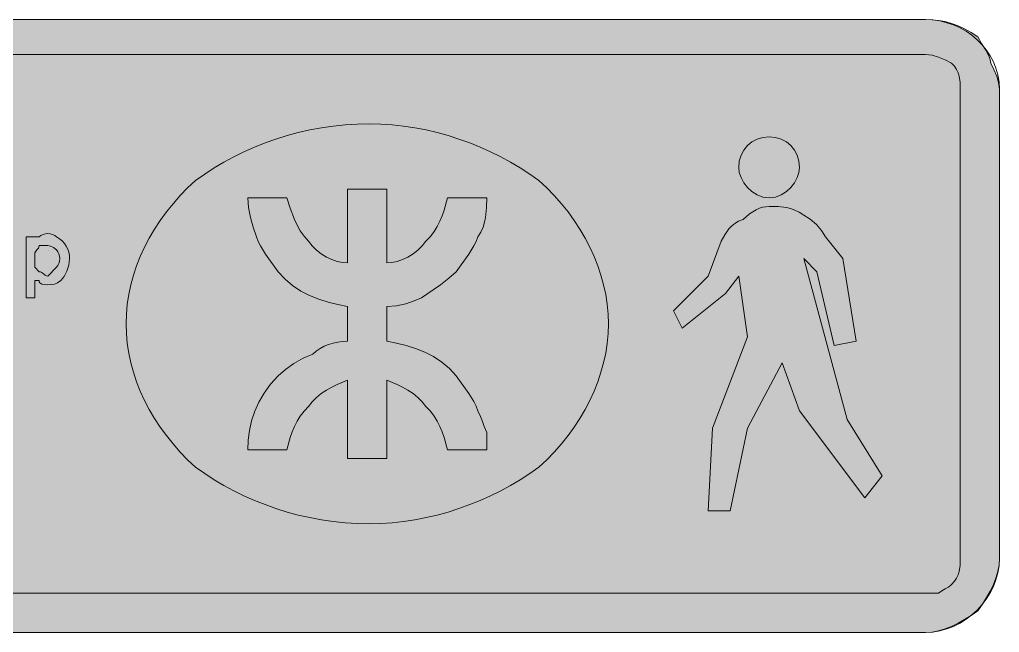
# Model space of a CAD drawing. Header units: metres. Extents: x 9 to 557, y 35 to 204.
# Drawn here: x 286.1 to 556.6, y 34.6 to 203.8 of the extents above; entities that cross this region are included whole.
import ezdxf

# ---------------------------------------------------------------- set-up
doc = ezdxf.new("R2010")
doc.units = ezdxf.units.M
for name, color, linetype, true_color in [('FILL_BLUE_0000FF', 7, 'Continuous', 0x0000ff), ('FILL_RED_FF0000', 7, 'Continuous', 0xff0000), ('FILL_WHITE_FFFFFF', 7, 'Continuous', 0xffffff), ('STROKE_BLUE_0000FF', 7, 'Continuous', 0x0000ff), ('STROKE_WHITE_FFFFFF', 7, 'Continuous', 0xffffff)]:
    doc.layers.add(name, color=color, linetype=linetype, true_color=true_color)

msp = doc.modelspace()

# ---------------------------------------------------------------- hatches: boundary and pattern name
at = {"layer": 'FILL_BLUE_0000FF', "true_color": 0x0000ff}
h = msp.add_hatch(color=7, dxfattribs=at)
h.dxf.hatch_style = 1
h.paths.add_polyline_path([(59.96, 189.81), (60.24, 190.26), (61.2, 191.16), (63.45, 192.96), (63.95, 193.36), (64.54, 193.65), (65.85, 194.01), (68.25, 194.16), (536.25, 194.16), (538.05, 193.95), (539.85, 193.41), (541.65, 192.64), (543.45, 191.76), (544.24, 190.86), (544.84, 189.96), (545.26, 189.06), (545.55, 188.16), (545.81, 186.36), (545.85, 184.56), (545.85, 54.96), (545.81, 53.16), (545.55, 51.36), (545.26, 50.46), (544.84, 49.56), (544.24, 48.66), (543.45, 47.76), (542.55, 47.05), (541.65, 46.56), (540.75, 46.07), (539.85, 45.36), (536.25, 45.36), (68.25, 45.36), (65.85, 45.51), (64.54, 45.87), (63.95, 46.16), (63.45, 46.56), (61.2, 48.36), (60.24, 49.26), (59.96, 49.71), (59.85, 50.16), (19.05, 119.76), (59.85, 189.36), (59.96, 189.81)])
at = {"layer": 'FILL_RED_FF0000', "true_color": 0xff0000}
h = msp.add_hatch(color=7, dxfattribs=at)
h.dxf.hatch_style = 1
h.paths.add_polyline_path([(379.29, 64.63), (375.96, 64.84), (372.67, 65.18), (369.41, 65.65), (366.2, 66.24), (363.03, 66.96), (359.92, 67.8), (356.85, 68.76), (353.84, 69.83), (350.89, 71.01), (348.01, 72.29), (345.19, 73.67), (342.44, 75.16), (339.76, 76.73), (337.17, 78.4), (334.65, 80.16), (332.46, 82.23), (330.38, 84.37), (328.42, 86.59), (326.59, 88.88), (324.88, 91.23), (323.3, 93.64), (321.86, 96.1), (320.55, 98.61), (319.38, 101.16), (318.36, 103.75), (317.49, 106.37), (316.76, 109.02), (316.19, 111.68), (315.78, 114.37), (315.53, 117.06), (315.45, 119.76), (315.53, 122.46), (315.78, 125.15), (316.19, 127.84), (316.76, 130.5), (317.49, 133.15), (318.36, 135.77), (319.38, 138.36), (320.55, 140.91), (321.86, 143.42), (323.3, 145.88), (324.88, 148.29), (326.59, 150.64), (328.42, 152.93), (330.38, 155.15), (332.46, 157.29), (334.65, 159.36), (337.17, 161.12), (339.76, 162.79), (342.44, 164.36), (345.19, 165.85), (348.01, 167.23), (350.89, 168.51), (353.84, 169.69), (356.85, 170.76), (359.92, 171.72), (363.03, 172.56), (366.2, 173.28), (369.41, 173.87), (372.67, 174.34), (375.96, 174.68), (379.29, 174.89), (382.65, 174.96), (385.8, 174.89), (388.94, 174.68), (392.08, 174.34), (395.19, 173.87), (398.29, 173.28), (401.36, 172.56), (404.4, 171.72), (407.4, 170.76), (410.36, 169.69), (413.27, 168.51), (416.13, 167.23), (418.93, 165.85), (421.67, 164.36), (424.34, 162.79), (426.93, 161.12), (429.45, 159.36), (431.64, 157.29), (433.72, 155.15), (435.68, 152.93), (437.51, 150.64), (439.22, 148.29), (440.8, 145.88), (442.24, 143.42), (443.55, 140.91), (444.72, 138.36), (445.74, 135.77), (446.61, 133.15), (447.34, 130.5), (447.91, 127.84), (448.32, 125.15), (448.57, 122.46), (448.65, 119.76), (448.57, 117.06), (448.32, 114.37), (447.91, 111.68), (447.34, 109.02), (446.61, 106.37), (445.74, 103.75), (444.72, 101.16), (443.55, 98.61), (442.24, 96.1), (440.8, 93.64), (439.22, 91.23), (437.51, 88.88), (435.68, 86.59), (433.72, 84.37), (431.64, 82.23), (429.45, 80.16), (426.93, 78.4), (424.34, 76.73), (421.67, 75.16), (418.93, 73.67), (416.13, 72.29), (413.27, 71.01), (410.36, 69.83), (407.4, 68.76), (404.4, 67.8), (401.36, 66.96), (398.29, 66.24), (395.19, 65.65), (392.08, 65.18), (388.94, 64.84), (385.8, 64.63), (382.65, 64.56), (379.29, 64.63)])
at = {"layer": 'FILL_WHITE_FFFFFF', "true_color": 0xffffff}
h = msp.add_hatch(color=7, dxfattribs=at)
h.dxf.hatch_style = 1
h.paths.add_polyline_path([(538.05, 203.7), (539.85, 203.52), (541.65, 203.19), (543.45, 202.71), (545.25, 202.06), (547.05, 201.23), (548.85, 200.2), (550.65, 198.96), (551.72, 197.16), (552.9, 195.36), (553.86, 193.56), (554.14, 192.66), (554.25, 191.76), (555.13, 189.96), (555.9, 188.16), (556.44, 186.36), (556.65, 184.56), (556.65, 54.96), (556.54, 53.16), (556.22, 51.36), (555.7, 49.56), (555, 47.76), (554.13, 45.96), (553.11, 44.16), (551.94, 42.36), (550.65, 40.56), (548.85, 39.27), (547.05, 38.1), (545.25, 37.08), (543.45, 36.21), (541.65, 35.51), (539.85, 34.99), (538.05, 34.67), (536.25, 34.56), (68.25, 34.56), (66.9, 34.62), (65.57, 34.78), (64.26, 35.07), (63, 35.46), (61.79, 35.97), (60.66, 36.58), (59.6, 37.32), (58.65, 38.16), (57.36, 38.67), (56.17, 39.28), (55.11, 40.02), (54.15, 40.86), (53.31, 41.82), (52.57, 42.88), (51.96, 44.07), (51.45, 45.36), (10.65, 114.96), (9.96, 115.88), (9.6, 116.91), (9.47, 118.17), (9.45, 119.76), (9.6, 122.16), (9.96, 123.47), (10.25, 124.06), (10.65, 124.56), (51.45, 194.16), (51.96, 195.45), (52.57, 196.63), (53.31, 197.7), (54.15, 198.66), (55.11, 199.5), (56.17, 200.23), (57.36, 200.85), (58.65, 201.36), (59.6, 202.15), (60.66, 202.75), (61.79, 203.17), (63, 203.46), (65.57, 203.72), (68.25, 203.76), (536.25, 203.76), (538.05, 203.7)])
h = msp.add_hatch(color=7, dxfattribs=at)
h.dxf.hatch_style = 1
h.paths.add_polyline_path([(484.81, 164.7), (485.29, 166.3), (486.04, 167.73), (487.05, 168.96), (488.28, 169.97), (489.71, 170.72), (491.31, 171.2), (493.05, 171.36), (494.79, 171.2), (496.39, 170.72), (497.82, 169.97), (499.05, 168.96), (500.06, 167.73), (500.81, 166.3), (501.29, 164.7), (501.45, 162.96), (501.29, 161.57), (500.81, 160.13), (500.06, 158.72), (499.05, 157.41), (497.82, 156.27), (496.39, 155.37), (494.79, 154.77), (493.94, 154.61), (493.05, 154.56), (492.16, 154.61), (491.31, 154.77), (489.71, 155.37), (488.28, 156.27), (487.05, 157.41), (486.04, 158.72), (485.29, 160.13), (484.81, 161.57), (484.65, 162.96), (484.81, 164.7)])
h = msp.add_hatch(color=7, dxfattribs=at)
h.dxf.hatch_style = 1
h.paths.add_polyline_path([(349.16, 87.66), (349.52, 90.34), (350.13, 93), (351, 95.61), (352.16, 98.17), (353.61, 100.65), (355.37, 103.06), (357.45, 105.36), (359.46, 107.14), (361.8, 108.81), (364.37, 110.25), (367.05, 111.36), (368, 112.2), (369.06, 112.93), (370.19, 113.55), (371.4, 114.06), (372.66, 114.45), (373.97, 114.73), (375.3, 114.9), (376.65, 114.96), (376.65, 124.56), (373.95, 125.07), (371.29, 125.72), (368.68, 126.54), (366.15, 127.56), (363.74, 128.8), (361.46, 130.3), (359.36, 132.07), (357.45, 134.16), (354, 138.96), (352.56, 141.25), (351.95, 142.46), (351.45, 143.76), (350.57, 146.46), (349.8, 149.16), (349.26, 151.86), (349.05, 154.56), (359.85, 154.56), (360.79, 151.67), (361.95, 148.56), (362.69, 146.99), (363.56, 145.45), (364.61, 143.96), (365.85, 142.56), (366.86, 141.27), (368.04, 140.1), (369.37, 139.08), (370.8, 138.21), (372.28, 137.51), (373.78, 136.99), (375.25, 136.67), (376.65, 136.56), (376.65, 156.96), (387.45, 156.96), (387.45, 136.56), (388.85, 136.67), (390.32, 136.99), (391.82, 137.51), (393.3, 138.21), (394.73, 139.08), (396.06, 140.1), (397.24, 141.27), (398.25, 142.56), (399.49, 143.91), (400.54, 145.28), (401.41, 146.67), (402.15, 148.11), (402.77, 149.6), (403.31, 151.17), (404.25, 154.56), (415.05, 154.56), (415.01, 151.86), (414.75, 149.16), (414.46, 147.81), (414.04, 146.46), (413.44, 145.11), (412.65, 143.76), (412.15, 142.46), (411.54, 141.25), (410.1, 138.96), (406.65, 134.16), (404.64, 132.36), (402.3, 130.56), (397.05, 126.96), (395.04, 126.08), (392.7, 125.31), (390.13, 124.77), (387.45, 124.56), (387.45, 114.96), (390.15, 114.45), (392.81, 113.8), (395.42, 112.98), (397.95, 111.96), (400.36, 110.72), (402.64, 109.22), (404.74, 107.45), (406.65, 105.36), (410.1, 100.56), (411.54, 98.27), (412.15, 97.06), (412.65, 95.76), (413.36, 94.15), (413.85, 92.76), (414.34, 91.37), (415.05, 89.76), (415.05, 84.96), (404.25, 84.96), (403.31, 88.35), (402.77, 89.92), (402.15, 91.41), (401.41, 92.85), (400.54, 94.24), (399.49, 95.61), (398.25, 96.96), (397.24, 98.25), (396.06, 99.43), (394.73, 100.5), (393.3, 101.46), (391.82, 102.3), (390.32, 103.03), (387.45, 104.16), (387.45, 82.56), (376.65, 82.56), (376.65, 104.16), (373.78, 103.03), (372.28, 102.3), (370.8, 101.46), (369.37, 100.5), (368.04, 99.43), (366.86, 98.25), (365.85, 96.96), (364.61, 95.61), (363.56, 94.24), (362.69, 92.85), (361.95, 91.41), (361.33, 89.92), (360.79, 88.35), (359.85, 84.96), (349.05, 84.96), (349.16, 87.66)])
h = msp.add_hatch(color=7, dxfattribs=at)
h.dxf.hatch_style = 1
h.paths.add_polyline_path([(476.25, 68.16), (477.45, 90.96), (487.05, 116.16), (484.65, 132.96), (481.05, 128.16), (469.05, 118.56), (466.65, 123.36), (476.25, 132.96), (479.85, 142.56), (480.79, 144.34), (481.95, 146.01), (482.69, 146.77), (483.56, 147.45), (484.61, 148.06), (485.85, 148.56), (487.65, 150.13), (489.45, 151.26), (490.35, 151.65), (491.25, 151.93), (492.15, 152.1), (493.05, 152.16), (495.56, 152.12), (497.85, 151.86), (498.98, 151.57), (500.14, 151.15), (501.35, 150.55), (502.65, 149.76), (504.43, 148.65), (506.1, 147.21), (507.54, 145.54), (508.65, 143.76), (513.45, 137.76), (517.05, 114.96), (511.05, 113.76), (506.25, 134.16), (502.65, 137.76), (514.65, 93.36), (524.25, 77.76), (519.45, 71.76), (501.45, 95.76), (496.65, 108.96), (487.05, 90.96), (482.25, 68.16), (476.25, 68.16)])
h = msp.add_hatch(color=7, dxfattribs=at)
h.dxf.hatch_style = 1
h.paths.add_polyline_path([(292.54, 144.43), (293.18, 144.6), (293.85, 144.66), (294.52, 144.6), (295.16, 144.43), (295.75, 144.15), (296.25, 143.76), (297.09, 143.26), (297.82, 142.65), (298.44, 141.97), (298.95, 141.21), (299.34, 140.4), (299.62, 139.54), (299.79, 138.66), (299.85, 137.76), (299.64, 135.98), (299.1, 134.31), (298.33, 132.87), (297.45, 131.76), (296.55, 131.07), (295.65, 130.71), (294.75, 130.58), (293.85, 130.56), (292.97, 130.58), (292.2, 130.71), (291.66, 131.07), (291.5, 131.36), (291.45, 131.76), (290.25, 131.76), (290.25, 126.96), (287.85, 126.96), (287.85, 143.76), (290.25, 143.76), (291.45, 143.76), (291.95, 144.15), (292.54, 144.43)])
h.paths.add_polyline_path([(291.26, 140.65), (290.85, 140.16), (290.44, 139.67), (290.3, 139.36), (290.25, 138.96), (290.25, 136.56), (290.25, 135.36), (291.45, 134.16), (291.85, 134.11), (292.16, 133.97), (292.65, 133.56), (293.14, 133.15), (293.45, 133.01), (293.85, 132.96), (296.25, 135.36), (296.64, 135.86), (296.92, 136.45), (297.09, 137.09), (297.15, 137.76), (297.09, 138.43), (296.92, 139.07), (296.64, 139.66), (296.25, 140.16), (295.37, 140.85), (294.6, 141.21), (293.85, 141.36), (291.45, 141.36), (291.4, 140.96), (291.26, 140.65)], flags=16)

# ---------------------------------------------------------------- linework, layer by layer
at = {"layer": 'FILL_BLUE_0000FF', "lineweight": 0, "true_color": 0x0000ff}
msp.add_lwpolyline([(68.25, 194.16), (536.25, 194.16), (538.05, 193.95), (539.85, 193.41), (541.65, 192.64), (543.45, 191.76), (544.24, 190.86), (544.84, 189.96), (545.26, 189.06), (545.55, 188.16), (545.81, 186.36), (545.85, 184.56), (545.85, 54.96), (545.81, 53.16), (545.55, 51.36), (545.26, 50.46), (544.84, 49.56), (544.24, 48.66), (543.45, 47.76), (542.55, 47.05), (541.65, 46.56), (540.75, 46.07), (539.85, 45.36), (536.25, 45.36), (68.25, 45.36)], dxfattribs=at)
at = {"layer": 'FILL_RED_FF0000', "lineweight": 0, "true_color": 0xff0000}
msp.add_lwpolyline([(379.29, 64.63), (375.96, 64.84), (372.67, 65.18), (369.41, 65.65), (366.2, 66.24), (363.03, 66.96), (359.92, 67.8), (356.85, 68.76), (353.84, 69.83), (350.89, 71.01), (348.01, 72.29), (345.19, 73.67), (342.44, 75.16), (339.76, 76.73), (337.17, 78.4), (334.65, 80.16), (332.46, 82.23), (330.38, 84.37), (328.42, 86.59), (326.59, 88.88), (324.88, 91.23), (323.3, 93.64), (321.86, 96.1), (320.55, 98.61), (319.38, 101.16), (318.36, 103.75), (317.49, 106.37), (316.76, 109.02), (316.19, 111.68), (315.78, 114.37), (315.53, 117.06), (315.45, 119.76), (315.53, 122.46), (315.78, 125.15), (316.19, 127.84), (316.76, 130.5), (317.49, 133.15), (318.36, 135.77), (319.38, 138.36), (320.55, 140.91), (321.86, 143.42), (323.3, 145.88), (324.88, 148.29), (326.59, 150.64), (328.42, 152.93), (330.38, 155.15), (332.46, 157.29), (334.65, 159.36), (337.17, 161.12), (339.76, 162.79), (342.44, 164.36), (345.19, 165.85), (348.01, 167.23), (350.89, 168.51), (353.84, 169.69), (356.85, 170.76), (359.92, 171.72), (363.03, 172.56), (366.2, 173.28), (369.41, 173.87), (372.67, 174.34), (375.96, 174.68), (379.29, 174.89), (382.65, 174.96), (385.8, 174.89), (388.94, 174.68), (392.08, 174.34), (395.19, 173.87), (398.29, 173.28), (401.36, 172.56), (404.4, 171.72), (407.4, 170.76), (410.36, 169.69), (413.27, 168.51), (416.13, 167.23), (418.93, 165.85), (421.67, 164.36), (424.34, 162.79), (426.93, 161.12), (429.45, 159.36), (431.64, 157.29), (433.72, 155.15), (435.68, 152.93), (437.51, 150.64), (439.22, 148.29), (440.8, 145.88), (442.24, 143.42), (443.55, 140.91), (444.72, 138.36), (445.74, 135.77), (446.61, 133.15), (447.34, 130.5), (447.91, 127.84), (448.32, 125.15), (448.57, 122.46), (448.65, 119.76), (448.57, 117.06), (448.32, 114.37), (447.91, 111.68), (447.34, 109.02), (446.61, 106.37), (445.74, 103.75), (444.72, 101.16), (443.55, 98.61), (442.24, 96.1), (440.8, 93.64), (439.22, 91.23), (437.51, 88.88), (435.68, 86.59), (433.72, 84.37), (431.64, 82.23), (429.45, 80.16), (426.93, 78.4), (424.34, 76.73), (421.67, 75.16), (418.93, 73.67), (416.13, 72.29), (413.27, 71.01), (410.36, 69.83), (407.4, 68.76), (404.4, 67.8), (401.36, 66.96), (398.29, 66.24), (395.19, 65.65), (392.08, 65.18), (388.94, 64.84), (385.8, 64.63), (382.65, 64.56)], close=True, dxfattribs=at)
at = {"layer": 'FILL_WHITE_FFFFFF', "lineweight": 0, "true_color": 0xffffff}
msp.add_lwpolyline([(68.25, 203.76), (536.25, 203.76), (538.05, 203.7), (539.85, 203.52), (541.65, 203.19), (543.45, 202.71), (545.25, 202.06), (547.05, 201.23), (548.85, 200.2), (550.65, 198.96), (551.72, 197.16), (552.9, 195.36), (553.86, 193.56), (554.14, 192.66), (554.25, 191.76), (555.13, 189.96), (555.9, 188.16), (556.44, 186.36), (556.65, 184.56), (556.65, 54.96), (556.54, 53.16), (556.22, 51.36), (555.7, 49.56), (555, 47.76), (554.13, 45.96), (553.11, 44.16), (551.94, 42.36), (550.65, 40.56), (548.85, 39.27), (547.05, 38.1), (545.25, 37.08), (543.45, 36.21), (541.65, 35.51), (539.85, 34.99), (538.05, 34.67), (536.25, 34.56), (68.25, 34.56)], dxfattribs=at)
for points in [[(484.81, 164.7), (485.29, 166.3), (486.04, 167.73), (487.05, 168.96), (488.28, 169.97), (489.71, 170.72), (491.31, 171.2), (493.05, 171.36), (494.79, 171.2), (496.39, 170.72), (497.82, 169.97), (499.05, 168.96), (500.06, 167.73), (500.81, 166.3), (501.29, 164.7), (501.45, 162.96), (501.29, 161.57), (500.81, 160.13), (500.06, 158.72), (499.05, 157.41), (497.82, 156.27), (496.39, 155.37), (494.79, 154.77), (493.94, 154.61), (493.05, 154.56), (492.16, 154.61), (491.31, 154.77), (489.71, 155.37), (488.28, 156.27), (487.05, 157.41), (486.04, 158.72), (485.29, 160.13), (484.81, 161.57), (484.65, 162.96)], [(349.16, 87.66), (349.52, 90.34), (350.13, 93), (351, 95.61), (352.16, 98.17), (353.61, 100.65), (355.37, 103.06), (357.45, 105.36), (359.46, 107.14), (361.8, 108.81), (364.37, 110.25), (367.05, 111.36), (368, 112.2), (369.06, 112.93), (370.19, 113.55), (371.4, 114.06), (372.66, 114.45), (373.97, 114.73), (375.3, 114.9), (376.65, 114.96), (376.65, 124.56), (373.95, 125.07), (371.29, 125.72), (368.68, 126.54), (366.15, 127.56), (363.74, 128.8), (361.46, 130.3), (359.36, 132.07), (357.45, 134.16), (354, 138.96), (352.56, 141.25), (351.95, 142.46), (351.45, 143.76), (350.57, 146.46), (349.8, 149.16), (349.26, 151.86), (349.05, 154.56), (359.85, 154.56), (360.79, 151.67), (361.95, 148.56), (362.69, 146.99), (363.56, 145.45), (364.61, 143.96), (365.85, 142.56), (366.86, 141.27), (368.04, 140.1), (369.37, 139.08), (370.8, 138.21), (372.28, 137.51), (373.78, 136.99), (375.25, 136.67), (376.65, 136.56), (376.65, 156.96), (387.45, 156.96), (387.45, 136.56), (388.85, 136.67), (390.32, 136.99), (391.82, 137.51), (393.3, 138.21), (394.73, 139.08), (396.06, 140.1), (397.24, 141.27), (398.25, 142.56), (399.49, 143.91), (400.54, 145.28), (401.41, 146.67), (402.15, 148.11), (402.77, 149.6), (403.31, 151.17), (404.25, 154.56), (415.05, 154.56), (415.01, 151.86), (414.75, 149.16), (414.46, 147.81), (414.04, 146.46), (413.44, 145.11), (412.65, 143.76), (412.15, 142.46), (411.54, 141.25), (410.1, 138.96), (406.65, 134.16), (404.64, 132.36), (402.3, 130.56), (397.05, 126.96), (395.04, 126.08), (392.7, 125.31), (390.13, 124.77), (387.45, 124.56), (387.45, 114.96), (390.15, 114.45), (392.81, 113.8), (395.42, 112.98), (397.95, 111.96), (400.36, 110.72), (402.64, 109.22), (404.74, 107.45), (406.65, 105.36), (410.1, 100.56), (411.54, 98.27), (412.15, 97.06), (412.65, 95.76), (413.36, 94.15), (413.85, 92.76), (414.34, 91.37), (415.05, 89.76), (415.05, 84.96), (404.25, 84.96), (403.31, 88.35), (402.77, 89.92), (402.15, 91.41), (401.41, 92.85), (400.54, 94.24), (399.49, 95.61), (398.25, 96.96), (397.24, 98.25), (396.06, 99.43), (394.73, 100.5), (393.3, 101.46), (391.82, 102.3), (390.32, 103.03), (387.45, 104.16), (387.45, 82.56), (376.65, 82.56), (376.65, 104.16), (373.78, 103.03), (372.28, 102.3), (370.8, 101.46), (369.37, 100.5), (368.04, 99.43), (366.86, 98.25), (365.85, 96.96), (364.61, 95.61), (363.56, 94.24), (362.69, 92.85), (361.95, 91.41), (361.33, 89.92), (360.79, 88.35), (359.85, 84.96), (349.05, 84.96)], [(476.25, 68.16), (477.45, 90.96), (487.05, 116.16), (484.65, 132.96), (481.05, 128.16), (469.05, 118.56), (466.65, 123.36), (476.25, 132.96), (479.85, 142.56), (480.79, 144.34), (481.95, 146.01), (482.69, 146.77), (483.56, 147.45), (484.61, 148.06), (485.85, 148.56), (487.65, 150.13), (489.45, 151.26), (490.35, 151.65), (491.25, 151.93), (492.15, 152.1), (493.05, 152.16), (495.56, 152.12), (497.85, 151.86), (498.98, 151.57), (500.14, 151.15), (501.35, 150.55), (502.65, 149.76), (504.43, 148.65), (506.1, 147.21), (507.54, 145.54), (508.65, 143.76), (513.45, 137.76), (517.05, 114.96), (511.05, 113.76), (506.25, 134.16), (502.65, 137.76), (514.65, 93.36), (524.25, 77.76), (519.45, 71.76), (501.45, 95.76), (496.65, 108.96), (487.05, 90.96), (482.25, 68.16)], [(292.54, 144.43), (293.18, 144.6), (293.85, 144.66), (294.52, 144.6), (295.16, 144.43), (295.75, 144.15), (296.25, 143.76), (297.09, 143.26), (297.82, 142.65), (298.44, 141.97), (298.95, 141.21), (299.34, 140.4), (299.62, 139.54), (299.79, 138.66), (299.85, 137.76), (299.64, 135.98), (299.1, 134.31), (298.33, 132.87), (297.45, 131.76), (296.55, 131.07), (295.65, 130.71), (294.75, 130.58), (293.85, 130.56), (292.97, 130.58), (292.2, 130.71), (291.66, 131.07), (291.5, 131.36), (291.45, 131.76), (290.25, 131.76), (290.25, 126.96), (287.85, 126.96), (287.85, 143.76), (290.25, 143.76), (291.45, 143.76), (291.95, 144.15)], [(291.26, 140.65), (290.85, 140.16), (290.44, 139.67), (290.3, 139.36), (290.25, 138.96), (290.25, 136.56), (290.25, 135.36), (291.45, 134.16), (291.85, 134.11), (292.16, 133.97), (292.65, 133.56), (293.14, 133.15), (293.45, 133.01), (293.85, 132.96), (296.25, 135.36), (296.64, 135.86), (296.92, 136.45), (297.09, 137.09), (297.15, 137.76), (297.09, 138.43), (296.92, 139.07), (296.64, 139.66), (296.25, 140.16), (295.37, 140.85), (294.6, 141.21), (293.85, 141.36), (291.45, 141.36), (291.4, 140.96)]]:
    msp.add_lwpolyline(points, close=True, dxfattribs=at)
at = {"layer": 'STROKE_BLUE_0000FF', "lineweight": 0, "true_color": 0x0000ff}
for points in [[(556.65, 184.56), (556.54, 186.56), (556.22, 188.49), (555.69, 190.34), (554.98, 192.12), (554.09, 193.8), (553.04, 195.38), (551.84, 196.85), (550.5, 198.21), (549.03, 199.44), (547.45, 200.53), (545.77, 201.48), (543.99, 202.28), (542.14, 202.91), (540.23, 203.38), (538.26, 203.66), (536.25, 203.76), (68.25, 203.76)], [(68.25, 34.56), (536.25, 34.56), (538.26, 34.67), (540.23, 34.99), (542.14, 35.52), (543.99, 36.23), (545.77, 37.12), (547.45, 38.17), (549.03, 39.37), (550.5, 40.71), (551.84, 42.18), (553.04, 43.76), (554.09, 45.44), (554.98, 47.22), (555.69, 49.07), (556.22, 50.98), (556.54, 52.95), (556.65, 54.96), (556.65, 184.56)]]:
    msp.add_lwpolyline(points, dxfattribs=at)
at = {"layer": 'STROKE_WHITE_FFFFFF', "lineweight": 0, "true_color": 0xffffff}
msp.add_lwpolyline([(294.05, 140), (294.05, 140)], dxfattribs=at)

doc.saveas('drawing.dxf')
